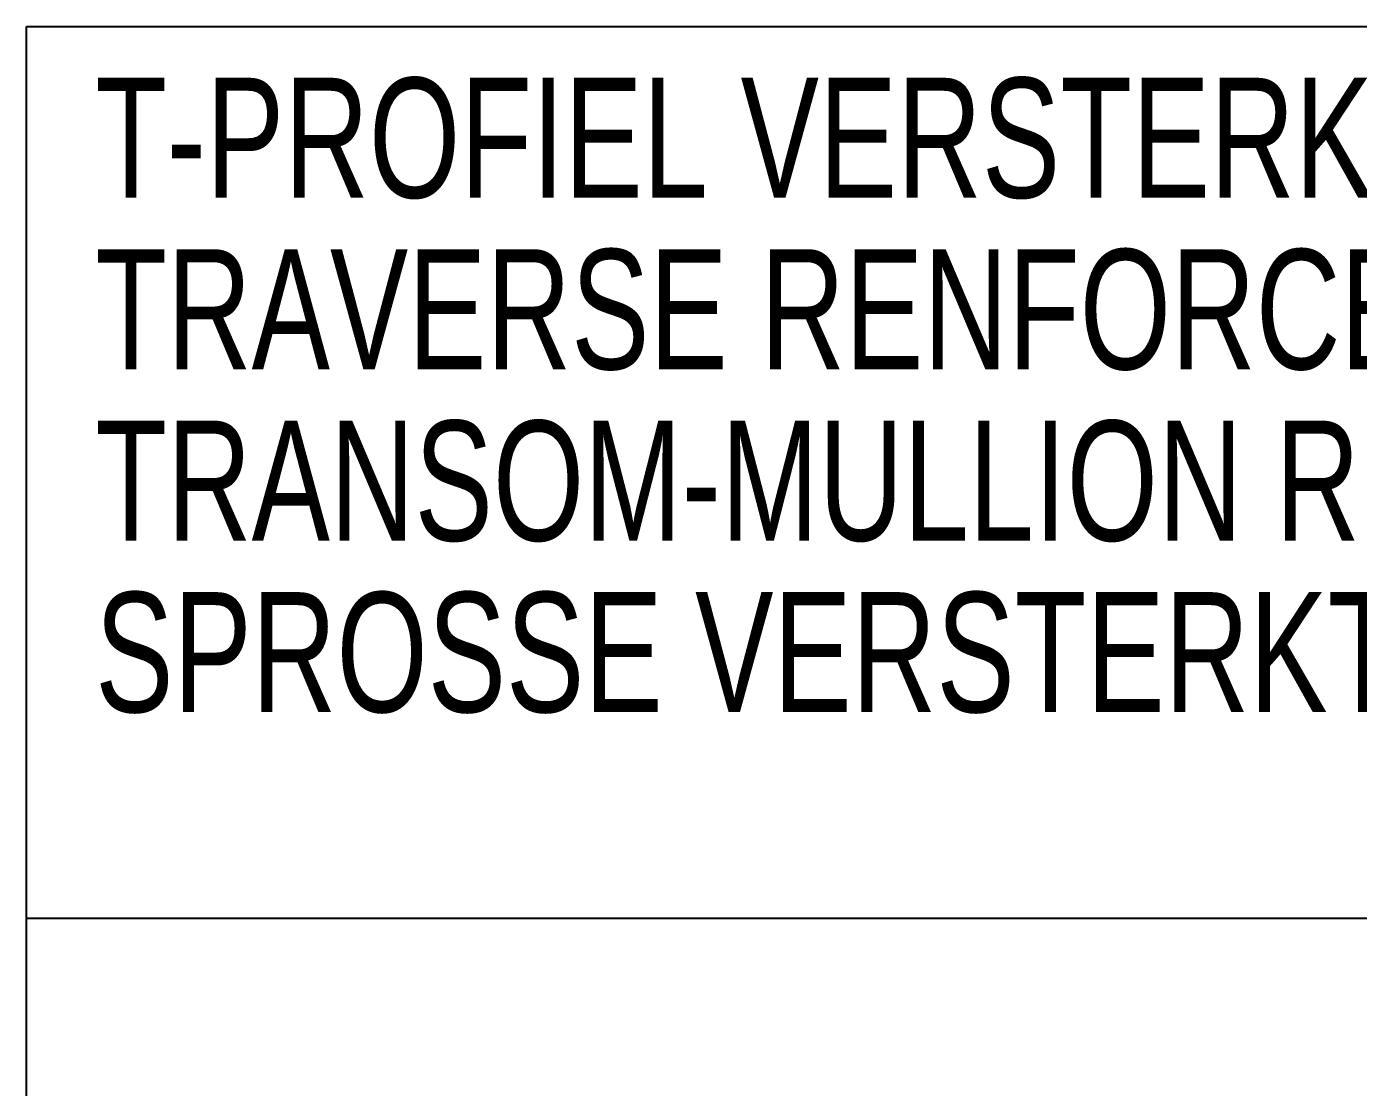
# Model space of a CAD drawing. Header units: millimetres. Extents: x -157 to 4988, y 4688 to 7765.
# Drawn here: x 2747.1 to 2941.3, y 5506.3 to 5660.9 of the extents above; entities that cross this region are included whole.
import ezdxf

# ---------------------------------------------------------------- set-up
doc = ezdxf.new("R2010")
doc.units = ezdxf.units.MM
doc.header["$LTSCALE"] = 0.2
for name, color, linetype in [('RI-DIMENSION', 7, 'Continuous'), ('RI-LAYOUT', 7, 'Continuous'), ('RI-TEXT-GENERAL-DEU', 7, 'Continuous'), ('RI-TEXT-GENERAL-ENG', 7, 'Continuous'), ('RI-TEXT-GENERAL-FRA', 7, 'Continuous'), ('RI-TEXT-GENERAL-NL', 7, 'Continuous')]:
    doc.layers.add(name, color=color, linetype=linetype)
doc.styles.add('T8', font='arial.ttf', dxfattribs={"width": 0.7, "height": 3.5})

# ---------------------------------------------------------------- blocks, each defined once
blk = doc.blocks.new('info-text-ARCH-1')
at = {"layer": 'RI-TEXT-GENERAL-DEU', "style": 'T8', "width": 0.7}
blk.add_attdef('DEU', (2.5, 1.191), '', height=1.75, dxfattribs=at)
at = {"layer": 'RI-TEXT-GENERAL-ENG', "style": 'T8', "width": 0.7}
blk.add_attdef('ENG', (2.5, 3.691), '', height=1.75, dxfattribs=at)
at = {"layer": 'RI-TEXT-GENERAL-FRA', "style": 'T8', "width": 0.7}
blk.add_attdef('FRA', (2.5, 6.191), '', height=1.75, dxfattribs=at)
at = {"layer": 'RI-TEXT-GENERAL-NL', "style": 'T8', "width": 0.7}
blk.add_attdef('NED', (2.5, 8.691), '', height=1.75, dxfattribs=at)

msp = doc.modelspace()

# ---------------------------------------------------------------- linework, layer by layer
at = {"layer": 'RI-DIMENSION', "color": 7, "flags": 128}
msp.add_lwpolyline([(2747.09, 5530.94), (3135.48, 5530.94), (3135.48, 5308.87), (2747.09, 5308.87)], close=True, dxfattribs=at)
at = {"layer": 'RI-LAYOUT'}
for p, q in [((2747.09, 5530.94), (2747.09, 5660.94)), ((2747.09, 5660.94), (3135.48, 5660.94))]:
    msp.add_line(p, q, dxfattribs=at)

# ---------------------------------------------------------------- block references
ref = msp.add_blockref('info-text-ARCH-1', (2732.09, 5549.07), dxfattribs=dict(xscale=10, yscale=10, zscale=10))
ref.add_attrib('NED', 'T-PROFIEL VERSTERKT', (2757.09, 5635.98), dxfattribs={"layer": 'RI-TEXT-GENERAL-NL', "height": 17.5, "style": 'T8', "width": 0.7})
ref.add_attrib('FRA', 'TRAVERSE RENFORCEE', (2757.09, 5610.98), dxfattribs={"layer": 'RI-TEXT-GENERAL-FRA', "height": 17.5, "style": 'T8', "width": 0.7})
ref.add_attrib('ENG', 'TRANSOM-MULLION REINFORCED', (2757.09, 5585.98), dxfattribs={"layer": 'RI-TEXT-GENERAL-ENG', "height": 17.5, "style": 'T8', "width": 0.7})
ref.add_attrib('DEU', 'SPROSSE VERSTERKT', (2757.09, 5560.98), dxfattribs={"layer": 'RI-TEXT-GENERAL-DEU', "height": 17.5, "style": 'T8', "width": 0.7})

doc.saveas('drawing.dxf')
